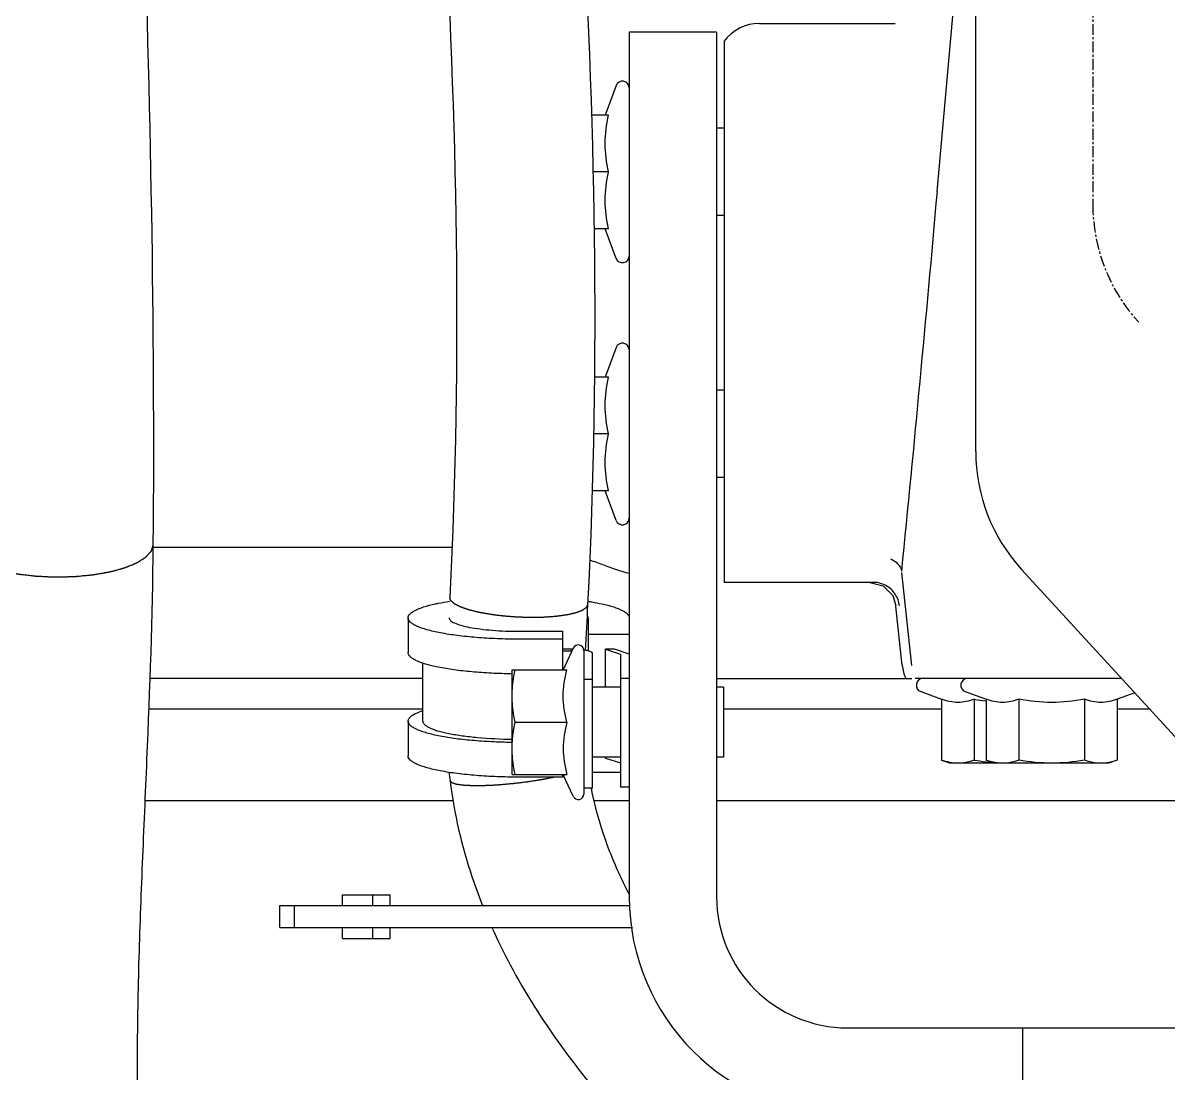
# Model space of a CAD drawing. Header units: metres. Extents: x 27859 to 32645, y 1492 to 8791.
# Drawn here: x 29818.1 to 29949.1, y 4732.8 to 4853.1 of the extents above; entities that cross this region are included whole.
import ezdxf

# ---------------------------------------------------------------- set-up
doc = ezdxf.new("R2010")
doc.units = ezdxf.units.M
doc.linetypes.add('CENTER', pattern=[2, 1.25, -0.25, 0.25, -0.25])
doc.layers.add('E-EQPT', color=190, linetype='Continuous')
doc.layers.add('E-HAT', color=253, linetype='CENTER', lineweight=15)

# ---------------------------------------------------------------- blocks, each defined once
blk = doc.blocks.new('EDG')
at = {"color": 0, "linetype": 'Continuous'}
for p, q in [((937.84, 2769.32, 1), (937.84, 2779.32, 1)), ((957.84, 2769.32, 1), (714.97, 2769.32, 1)), ((1010.19, 2759.07, 1), (1010.19, 2757.82, 1)), ((1015.65, 2759.07, 1), (1010.19, 2759.07, 1)), ((1012.19, 2759.07, 1), (1012.19, 2757.82, 1)), ((1015.65, 2759.07, 1), (1015.65, 2757.82, 1)), ((1022.81, 2757.82, 1), (982.45, 2757.82, 1)), ((1021.14, 2757.82, 1), (1021.14, 2755.32, 1)), ((1022.81, 2757.82, 1), (1022.81, 2755.32, 1)), ((1022.81, 2755.32, 1), (982.73, 2755.32, 1)), ((1010.19, 2755.32, 1), (1010.19, 2754.07, 1)), ((1012.19, 2755.32, 1), (1012.19, 2754.07, 1)), ((1015.65, 2755.32, 1), (1015.65, 2754.07, 1)), ((972.84, 2655.32, 1), (972.84, 2754.32, 1)), ((982.84, 2655.32, 1), (982.84, 2754.32, 1)), ((1015.65, 2754.07, 1), (1010.19, 2754.07, 1)), ((937.94, 2716.84, 1), (910.44, 2746.84, 1)), ((915.01, 2743.32, 1), (972.84, 2743.32, 1)), ((982.84, 2743.32, 1), (986.89, 2743.32, 1)), ((1003.01, 2743.32, 1), (1038.27, 2743.32, 1)), ((982.84, 2741.77, 1), (983.84, 2741.77, 1)), ((983.84, 2726.53, 1), (983.84, 2741.77, 1)), ((987.04, 2741.88, 1), (987.04, 2726.45, 1)), ((987.04, 2741.88, 1), (988.04, 2741.88, 1)), ((988.04, 2726.1, 1), (988.04, 2742.55, 1)), ((989.24, 2742.81, 1), (990.4, 2740.34, 1)), ((990.49, 2740.32, 1), (990.49, 2740.61, 1)), ((990.49, 2740.61, 1), (995.49, 2740.61, 1)), ((983.84, 2740.09, 1), (987.04, 2740.09, 1)), ((996.24, 2740.32, 1), (989.97, 2740.32, 1)), ((996.24, 2740.32, 1), (996.24, 2728.32, 1)), ((926.99, 2738.66, 1), (927.99, 2739.02, 1)), ((926.99, 2731.69, 1), (926.99, 2738.66, 1)), ((927.99, 2739.02, 1), (946.09, 2739.02, 1)), ((930.74, 2731.69, 1), (930.74, 2738.66, 1)), ((938.25, 2731.69, 1), (938.25, 2738.66, 1)), ((942, 2738.66, 1), (940.99, 2739.02, 1)), ((942, 2731.69, 1), (942, 2738.66, 1)), ((943.35, 2731.69, 1), (943.35, 2738.66, 1)), ((947.1, 2738.66, 1), (946.09, 2739.02, 1)), ((947.1, 2731.69, 1), (947.1, 2738.66, 1)), ((972.04, 2730.32, 1), (972.04, 2738.32, 1)), ((972.04, 2738.32, 1), (972.84, 2738.32, 1)), ((985.54, 2738.43, 1), (983.84, 2738.99, 1)), ((983.84, 2738.32, 1), (987.04, 2738.32, 1)), ((985.54, 2738.43, 1), (985.54, 2738.32, 1)), ((1008.14, 2734.2, 1), (1008.14, 2738.18, 1)), ((995.9, 2734.32, 1), (989.97, 2734.32, 1)), ((1006.44, 2734.2, 1), (1006.44, 2727.56, 1)), ((923.29, 2732.82, 1), (926.99, 2732.82, 1)), ((947.1, 2732.82, 1), (972.04, 2732.82, 1)), ((1006.44, 2732.82, 1), (1037.83, 2732.82, 1)), ((924.99, 2730.97, 1), (926.99, 2731.69, 1)), ((942, 2731.9, 1), (942.03, 2731.9, 1)), ((944.38, 2730.82, 1), (942, 2731.69, 1)), ((949.48, 2730.82, 1), (947.1, 2731.69, 1)), ((972.04, 2730.32, 1), (972.84, 2730.32, 1)), ((983.84, 2730.32, 1), (987.04, 2730.32, 1)), ((985.54, 2730.32, 1), (985.54, 2725.96, 1)), ((926.49, 2729.32, 1), (950.12, 2729.32, 1)), ((972.84, 2729.32, 1), (950.51, 2729.32, 1)), ((982.84, 2729.31, 1), (983.84, 2729.31, 1)), ((987.04, 2729.42, 1), (988.04, 2729.42, 1)), ((1006.44, 2729.32, 1), (1037.71, 2729.32, 1)), ((950.51, 2727.85, 1), (951.64, 2717.2, 1)), ((951.6, 2727.84, 1), (952.31, 2721.02, 1)), ((989.24, 2725.84, 1), (990.4, 2728.31, 1)), ((996.24, 2728.32, 1), (989.97, 2728.32, 1)), ((990.49, 2723.91, 1), (990.49, 2728.32, 1)), ((982.84, 2726.53, 1), (984.54, 2725.96, 1)), ((985.54, 2725.96, 1), (983.84, 2726.53, 1)), ((984.54, 2725.96, 1), (985.54, 2725.96, 1)), ((987.54, 2722.38, 1), (987.54, 2726.16, 1)), ((988.02, 2726.06, 1), (988.04, 2726.06, 1)), ((990.49, 2726.16, 1), (989.54, 2726.16, 1)), ((989.54, 2725.96, 1), (990.49, 2725.96, 1)), ((1008.14, 2722.38, 1), (1008.14, 2726.35, 1)), ((990.49, 2724.82, 1), (995.49, 2724.82, 1)), ((982.84, 2724.3, 1), (987.54, 2724.3, 1)), ((995.49, 2723.91, 1), (990.49, 2723.91, 1)), ((952.69, 2719.83, 1), (952.31, 2721.01, 1)), ((953.79, 2718.73, 1), (952.69, 2719.83, 1)), ((955.29, 2718.32, 1), (953.79, 2718.73, 1)), ((954.88, 2718.32, 1), (971.99, 2718.32, 1)), ((971.99, 2656.41, 1), (971.99, 2718.32, 1)), ((1003.12, 2714.32, 1), (1037.34, 2714.32, 1)), ((984.34, 2711.22, 1), (985.58, 2707.82, 1)), ((985.21, 2707.82, 1), (987.08, 2707.82, 1)), ((971.99, 2706.32, 1), (972.84, 2706.32, 1)), ((943.19, 2703.32, 1), (943.19, 2404.7, 1)), ((985.21, 2701.32, 1), (986.92, 2701.32, 1)), ((971.99, 2696.32, 1), (972.84, 2696.32, 1)), ((984.34, 2691.43, 1), (985.58, 2694.82, 1)), ((985.21, 2694.82, 1), (986.83, 2694.82, 1)), ((984.34, 2681.22, 1), (985.58, 2677.82, 1)), ((985.21, 2677.82, 1), (986.87, 2677.82, 1)), ((971.99, 2676.32, 1), (972.84, 2676.32, 1)), ((947.58, 2673.58, 1), (945.62, 2651.32, 1)), ((985.21, 2671.32, 1), (986.98, 2671.32, 1)), ((971.99, 2666.32, 1), (972.84, 2666.32, 1)), ((984.34, 2661.43, 1), (985.58, 2664.82, 1)), ((985.21, 2664.82, 1), (987.16, 2664.82, 1)), ((972.84, 2655.32, 1), (982.84, 2655.32, 1)), ((967.93, 2654.32, 1), (952.4, 2654.32, 1))]:
    blk.add_line(p, q, dxfattribs=at)
at = {"color": 0, "linetype": 'CENTER'}
blk.add_line((929.79, 2652.39, 1), (929.79, 2675.02, 1), dxfattribs=at)
at = {"color": 0, "linetype": 'Continuous'}
for centre, radius, start, end in [((957.84, 2754.32, 1), 25, 0, 90), ((957.84, 2754.32, 1), 15, 0, 90), ((933.81, 2728.67, 1), 55.22, 26.6938, 27.3455), ((988.67, 2742.55, 1), 0.629, 25, 180), ((942.44, 2733.64, 1), 61.35, 6.0102, 6.9285), ((940.02, 2733.78, 1), 5.25, 78.6904, 79.4725), ((939.37, 2718.09, 1), 20.94, 82.7267, 84.94), ((939.2, 2716.71, 1), 22.33, 82.579, 82.7479), ((938.79, 2713.78, 1), 25.29, 79.6253, 82.5181), ((945.12, 2733.78, 1), 5.25, 78.6904, 79.4725), ((938.81, 2706.94, 1), 25.16, 79.6205, 82.6616), ((944.12, 2730.1, 1), 0.773, 270, 70), ((949.22, 2730.1, 1), 0.773, 270, 70), ((946.62, 2727.32, 1), 5, 5.9579, 23.5782), ((988.67, 2726.1, 1), 0.629, 180, 335), ((989.54, 2738.85, 1), 12.89, 268.9318, 269.9998), ((989.54, 2733.89, 1), 7.73, 268.883, 269.9999), ((923.19, 2703.32, 1), 20, 0, 42.503), ((4559.41, 2356.33, 1), 3625.74, 174.29065, 174.98022), ((974.99, 2688.32, 1), 30, 68.9604, 74.8244), ((996.55, 2744.37, 1), 30.04, 248.9576, 252.155), ((983.62, 2710.95, 1), 0.773, 20, 180), ((983.62, 2691.7, 1), 0.773, 180, 340), ((983.62, 2680.95, 1), 0.773, 20, 180), ((983.62, 2661.7, 1), 0.773, 180, 340), ((967.93, 2659.32, 1), 5, 270, 324.3582)]:
    blk.add_arc(centre, radius, start, end, dxfattribs=at)
at = {"color": 0, "linetype": 'CENTER'}
blk.add_arc((909.79, 2675.02, 1), 20, 0, 42.5, dxfattribs=at)
at = {"color": 0, "linetype": 'Continuous'}
for points, knots in [([(1037.34, 2714.02, 1), (1037.41, 2722.29, 1), (1037.88, 2734.64, 1), (1038.59, 2750.55, 1), (1039.02, 2762.05, 1), (1039.2, 2773.07, 1), (1039.13, 2783.85, 1), (1038.81, 2794.49, 1), (1038.24, 2805.18, 1), (1037.43, 2815.92, 1), (1036.21, 2826.39, 1), (1034.8, 2834.3, 1), (1033.76, 2838.65, 1), (1033.48, 2839.78, 1)], [0, 0, 0, 0, 0.176081, 0.264122, 0.352162, 0.440203, 0.528243, 0.616284, 0.704325, 0.792365, 0.880406, 0.968446, 1, 1, 1, 1]), ([(998.56, 2757.83, 1), (997.9, 2759.28, 1), (995.58, 2764, 1), (990.84, 2771.47, 1), (984.06, 2779.78, 1), (976.65, 2787.25, 1), (965.94, 2796.21, 1), (957.07, 2801.78, 1), (950.88, 2804.99, 1)], [0, 0, 0, 0, 0.067521, 0.222934, 0.378347, 0.533761, 0.689174, 1, 1, 1, 1]), ([(1003.34, 2741.04, 1), (1002.88, 2744.83, 1), (1001.74, 2749.66, 1), (1000.05, 2754.24, 1), (999.62, 2755.33, 1)], [0, 0, 0, 0, 0.757918, 1, 1, 1, 1]), ([(987.21, 2741.92, 1), (986.87, 2743.62, 1), (985.83, 2747.51, 1), (984.21, 2751.34, 1), (983.14, 2753.47, 1)], [0, 0, 0, 0, 0.435284, 1, 1, 1, 1]), ([(990.14, 2740.33, 1), (990.17, 2740.34, 1), (990.21, 2740.35, 1), (990.27, 2740.37, 1), (990.31, 2740.38, 1), (990.34, 2740.39, 1), (990.36, 2740.39, 1), (990.37, 2740.39, 1), (990.38, 2740.4, 1), (990.38, 2740.4, 1), (990.39, 2740.4, 1), (990.4, 2740.4, 1), (990.41, 2740.4, 1), (990.42, 2740.41, 1), (990.44, 2740.41, 1), (990.45, 2740.41, 1), (990.46, 2740.42, 1), (990.47, 2740.42, 1), (990.49, 2740.42, 1), (990.51, 2740.43, 1), (990.53, 2740.43, 1), (990.54, 2740.43, 1)], [0, 0, 0, 0, 0.25, 0.375, 0.5, 0.5625, 0.625, 0.640625, 0.65625, 0.664062, 0.671875, 0.6875, 0.71875, 0.75, 0.78125, 0.8125, 0.828125, 0.84375, 0.875, 0.9375, 1, 1, 1, 1]), ([(991.45, 2740.64, 1), (991.6, 2740.67, 1), (991.83, 2740.71, 1), (992.14, 2740.77, 1), (992.34, 2740.81, 1), (992.49, 2740.84, 1), (992.61, 2740.86, 1), (992.72, 2740.88, 1), (992.82, 2740.9, 1), (992.89, 2740.92, 1), (992.93, 2740.92, 1), (992.96, 2740.93, 1), (992.99, 2740.93, 1), (993.03, 2740.94, 1), (993.1, 2740.95, 1), (993.21, 2740.97, 1), (993.37, 2740.99, 1), (993.58, 2741.02, 1), (993.83, 2741.06, 1), (994.08, 2741.1, 1), (994.29, 2741.13, 1), (994.43, 2741.16, 1), (994.52, 2741.17, 1), (994.58, 2741.18, 1), (994.64, 2741.18, 1), (994.73, 2741.2, 1), (994.88, 2741.21, 1), (995.09, 2741.24, 1), (995.35, 2741.27, 1), (995.61, 2741.3, 1), (995.82, 2741.33, 1), (995.97, 2741.35, 1), (996.05, 2741.36, 1), (996.12, 2741.36, 1), (996.18, 2741.37, 1), (996.27, 2741.38, 1), (996.41, 2741.39, 1), (996.62, 2741.41, 1), (996.87, 2741.43, 1), (997.13, 2741.46, 1), (997.33, 2741.47, 1), (997.5, 2741.49, 1), (997.61, 2741.5, 1), (997.68, 2741.5, 1), (997.72, 2741.51, 1), (997.75, 2741.51, 1), (997.79, 2741.51, 1), (997.82, 2741.52, 1), (997.89, 2741.52, 1), (997.99, 2741.52, 1), (998.11, 2741.53, 1), (998.23, 2741.54, 1), (998.38, 2741.55, 1), (998.58, 2741.56, 1), (998.78, 2741.57, 1), (998.94, 2741.58, 1), (999.03, 2741.58, 1), (999.11, 2741.59, 1), (999.17, 2741.59, 1), (999.22, 2741.59, 1), (999.25, 2741.59, 1), (999.27, 2741.59, 1), (999.29, 2741.59, 1), (999.3, 2741.59, 1), (999.32, 2741.6, 1), (999.35, 2741.6, 1), (999.39, 2741.6, 1), (999.45, 2741.6, 1), (999.52, 2741.6, 1), (999.6, 2741.6, 1), (999.74, 2741.6, 1), (999.92, 2741.6, 1), (1000.09, 2741.6, 1), (1000.23, 2741.61, 1), (1000.34, 2741.61, 1), (1000.44, 2741.61, 1), (1000.52, 2741.61, 1), (1000.58, 2741.61, 1), (1000.6, 2741.61, 1), (1000.61, 2741.61, 1), (1000.63, 2741.61, 1), (1000.65, 2741.61, 1), (1000.67, 2741.61, 1), (1000.7, 2741.61, 1), (1000.74, 2741.61, 1), (1000.78, 2741.6, 1), (1000.84, 2741.6, 1), (1000.91, 2741.6, 1), (1001, 2741.59, 1), (1001.12, 2741.59, 1), (1001.26, 2741.58, 1), (1001.41, 2741.57, 1), (1001.53, 2741.57, 1), (1001.6, 2741.57, 1), (1001.66, 2741.56, 1), (1001.69, 2741.56, 1), (1001.72, 2741.56, 1), (1001.73, 2741.56, 1), (1001.74, 2741.56, 1), (1001.75, 2741.56, 1), (1001.76, 2741.56, 1), (1001.78, 2741.55, 1), (1001.81, 2741.55, 1), (1001.85, 2741.55, 1), (1001.88, 2741.54, 1), (1001.92, 2741.54, 1), (1001.98, 2741.53, 1), (1002.07, 2741.52, 1), (1002.18, 2741.5, 1), (1002.29, 2741.49, 1), (1002.37, 2741.47, 1), (1002.43, 2741.47, 1), (1002.47, 2741.46, 1), (1002.51, 2741.46, 1), (1002.54, 2741.45, 1), (1002.57, 2741.45, 1), (1002.58, 2741.45, 1), (1002.59, 2741.44, 1), (1002.6, 2741.44, 1), (1002.6, 2741.44, 1), (1002.61, 2741.44, 1), (1002.61, 2741.44, 1), (1002.62, 2741.44, 1), (1002.63, 2741.43, 1), (1002.65, 2741.43, 1), (1002.67, 2741.42, 1), (1002.71, 2741.41, 1), (1002.76, 2741.39, 1), (1002.83, 2741.37, 1), (1002.9, 2741.35, 1), (1002.96, 2741.33, 1), (1003, 2741.31, 1), (1003.03, 2741.3, 1), (1003.06, 2741.29, 1), (1003.08, 2741.29, 1), (1003.1, 2741.28, 1), (1003.11, 2741.28, 1), (1003.13, 2741.27, 1), (1003.13, 2741.27, 1), (1003.14, 2741.27, 1), (1003.14, 2741.26, 1), (1003.14, 2741.26, 1), (1003.15, 2741.25, 1), (1003.15, 2741.25, 1), (1003.16, 2741.24, 1), (1003.18, 2741.22, 1), (1003.19, 2741.2, 1), (1003.21, 2741.18, 1), (1003.24, 2741.15, 1), (1003.27, 2741.11, 1), (1003.3, 2741.08, 1), (1003.32, 2741.06, 1), (1003.34, 2741.04, 1)], [0, 0, 0, 0, 0.03125, 0.046875, 0.0625, 0.070312, 0.078125, 0.085938, 0.09375, 0.097656, 0.099609, 0.101562, 0.103516, 0.105469, 0.109375, 0.117188, 0.125, 0.140625, 0.15625, 0.171875, 0.1875, 0.195312, 0.199219, 0.203125, 0.207031, 0.210938, 0.21875, 0.234375, 0.25, 0.265625, 0.28125, 0.289062, 0.292969, 0.296875, 0.300781, 0.304688, 0.3125, 0.328125, 0.34375, 0.359375, 0.375, 0.382812, 0.390625, 0.394531, 0.396484, 0.398438, 0.400391, 0.402344, 0.40625, 0.414062, 0.421875, 0.429688, 0.4375, 0.453125, 0.46875, 0.476562, 0.484375, 0.488281, 0.492188, 0.496094, 0.498047, 0.499023, 0.5, 0.500977, 0.501953, 0.503906, 0.507812, 0.511719, 0.515625, 0.523438, 0.53125, 0.546875, 0.5625, 0.570312, 0.578125, 0.585938, 0.59375, 0.595703, 0.597656, 0.598633, 0.599609, 0.601562, 0.603516, 0.605469, 0.609375, 0.613281, 0.617188, 0.625, 0.632812, 0.640625, 0.65625, 0.671875, 0.679688, 0.6875, 0.691406, 0.695312, 0.697266, 0.698242, 0.699219, 0.700195, 0.701172, 0.703125, 0.707031, 0.710938, 0.714844, 0.71875, 0.726562, 0.734375, 0.75, 0.765625, 0.773438, 0.78125, 0.785156, 0.789062, 0.792969, 0.796875, 0.798828, 0.799316, 0.799805, 0.800781, 0.801758, 0.802734, 0.804688, 0.806641, 0.808594, 0.8125, 0.820312, 0.828125, 0.84375, 0.859375, 0.867188, 0.875, 0.882812, 0.886719, 0.890625, 0.894531, 0.896484, 0.898438, 0.900391, 0.901367, 0.902344, 0.904297, 0.90625, 0.910156, 0.914062, 0.921875, 0.929688, 0.9375, 0.953125, 0.96875, 0.984375, 1, 1, 1, 1]), ([(995.49, 2740.61, 1), (996.32, 2740.61, 1), (997.93, 2740.58, 1), (1000.28, 2740.45, 1), (1002.44, 2740.23, 1), (1004.34, 2739.94, 1), (1005.9, 2739.59, 1), (1006.95, 2739.24, 1), (1007.58, 2738.91, 1), (1007.95, 2738.64, 1), (1008.14, 2738.36, 1), (1008.14, 2738.18, 1)], [0, 0, 0, 0, 0.186534, 0.366163, 0.532307, 0.678967, 0.801085, 0.894988, 0.930884, 0.959642, 1, 1, 1, 1]), ([(989.97, 2734.32, 1), (990.23, 2735.3, 1), (990.57, 2737.32, 1), (990.23, 2739.35, 1), (989.97, 2740.32, 1)], [0, 0, 0, 0, 0.5, 1, 1, 1, 1]), ([(995.9, 2740.32, 1), (995.96, 2740.08, 1), (996.15, 2739.09, 1), (996.24, 2738.08, 1), (996.24, 2737.32, 1)], [0, 0, 0, 0, 0.250789, 1, 1, 1, 1]), ([(926.99, 2738.66, 1), (927.14, 2738.71, 1), (927.75, 2738.92, 1), (928.39, 2739.02, 1), (928.86, 2739.02, 1)], [0, 0, 0, 0, 0.255696, 1, 1, 1, 1]), ([(928.86, 2739.02, 1), (929.34, 2739.02, 1), (929.98, 2738.92, 1), (930.59, 2738.71, 1), (930.74, 2738.66, 1)], [0, 0, 0, 0, 0.744304, 1, 1, 1, 1]), ([(938.25, 2738.66, 1), (938.4, 2738.71, 1), (939.01, 2738.92, 1), (939.65, 2739.02, 1), (940.12, 2739.02, 1)], [0, 0, 0, 0, 0.255696, 1, 1, 1, 1]), ([(943.35, 2738.66, 1), (943.5, 2738.71, 1), (944.11, 2738.92, 1), (944.75, 2739.02, 1), (945.22, 2739.02, 1)], [0, 0, 0, 0, 0.255696, 1, 1, 1, 1]), ([(996.24, 2737.32, 1), (996.24, 2736.57, 1), (996.15, 2735.56, 1), (995.96, 2734.57, 1), (995.9, 2734.32, 1)], [0, 0, 0, 0, 0.749211, 1, 1, 1, 1]), ([(996.24, 2736.64, 1), (997.03, 2736.63, 1), (998.57, 2736.58, 1), (1000.79, 2736.43, 1), (1002.83, 2736.21, 1), (1004.6, 2735.91, 1), (1006.06, 2735.57, 1), (1007.04, 2735.22, 1), (1007.62, 2734.91, 1), (1007.97, 2734.65, 1), (1008.14, 2734.37, 1), (1008.14, 2734.2, 1)], [0, 0, 0, 0, 0.189004, 0.369461, 0.535278, 0.680951, 0.801884, 0.89483, 0.930454, 0.959135, 1, 1, 1, 1]), ([(996.24, 2736.31, 1), (997.56, 2736.29, 1), (999.48, 2736.2, 1), (1001.89, 2735.93, 1), (1003.41, 2735.68, 1), (1004.66, 2735.38, 1), (1005.5, 2735.08, 1), (1006, 2734.81, 1), (1006.29, 2734.59, 1), (1006.44, 2734.35, 1), (1006.44, 2734.2, 1)], [0, 0, 0, 0, 0.369916, 0.535695, 0.681227, 0.801988, 0.894794, 0.930378, 0.959049, 1, 1, 1, 1]), ([(989.97, 2734.32, 1), (990.23, 2733.35, 1), (990.57, 2731.32, 1), (990.23, 2729.3, 1), (989.97, 2728.32, 1)], [0, 0, 0, 0, 0.5, 1, 1, 1, 1]), ([(995.9, 2734.32, 1), (995.96, 2734.08, 1), (996.15, 2733.09, 1), (996.24, 2732.08, 1), (996.24, 2731.32, 1)], [0, 0, 0, 0, 0.250785, 1, 1, 1, 1]), ([(1008.14, 2734.2, 1), (1008.14, 2733.95, 1), (1007.76, 2733.56, 1), (1007.14, 2733.24, 1), (1006.7, 2733.07, 1), (1006.45, 2732.99, 1)], [0, 0, 0, 0, 0.353639, 0.636559, 1, 1, 1, 1]), ([(926.99, 2731.69, 1), (927.59, 2731.91, 1), (928.86, 2732.21, 1), (930.14, 2731.91, 1), (930.74, 2731.69, 1)], [0, 0, 0, 0, 0.5, 1, 1, 1, 1]), ([(938.25, 2731.69, 1), (938.84, 2731.91, 1), (940.12, 2732.21, 1), (941.4, 2731.91, 1), (942, 2731.69, 1)], [0, 0, 0, 0, 0.5, 1, 1, 1, 1]), ([(943.35, 2731.69, 1), (943.94, 2731.91, 1), (945.22, 2732.21, 1), (946.5, 2731.91, 1), (947.1, 2731.69, 1)], [0, 0, 0, 0, 0.5, 1, 1, 1, 1]), ([(996.24, 2731.32, 1), (996.24, 2730.57, 1), (996.15, 2729.56, 1), (995.96, 2728.57, 1), (995.9, 2728.32, 1)], [0, 0, 0, 0, 0.749215, 1, 1, 1, 1]), ([(996.24, 2728.79, 1), (997.03, 2728.78, 1), (998.57, 2728.73, 1), (1000.79, 2728.58, 1), (1002.83, 2728.36, 1), (1004.6, 2728.06, 1), (1006.06, 2727.72, 1), (1007.04, 2727.37, 1), (1007.62, 2727.06, 1), (1007.97, 2726.8, 1), (1008.14, 2726.52, 1), (1008.14, 2726.35, 1)], [0, 0, 0, 0, 0.189004, 0.369461, 0.535278, 0.680951, 0.801884, 0.89483, 0.930454, 0.959135, 1, 1, 1, 1]), ([(987.04, 2726.45, 1), (987.04, 2726.38, 1), (987.23, 2726.24, 1), (987.4, 2726.19, 1), (987.53, 2726.16, 1)], [0, 0, 0, 0, 0.336153, 1, 1, 1, 1]), ([(987.53, 2726.16, 1), (987.56, 2726.15, 1), (987.73, 2726.11, 1), (987.89, 2726.08, 1), (988.02, 2726.06, 1)], [0, 0, 0, 0, 0.224125, 1, 1, 1, 1]), ([(995.49, 2724.82, 1), (996.32, 2724.82, 1), (997.93, 2724.79, 1), (1000.28, 2724.65, 1), (1002.44, 2724.43, 1), (1004.34, 2724.14, 1), (1005.9, 2723.79, 1), (1006.95, 2723.44, 1), (1007.58, 2723.11, 1), (1007.95, 2722.84, 1), (1008.14, 2722.56, 1), (1008.14, 2722.38, 1)], [0, 0, 0, 0, 0.186534, 0.366163, 0.532307, 0.678967, 0.801085, 0.894988, 0.930884, 0.959642, 1, 1, 1, 1]), ([(1003.44, 2722.38, 1), (1003.44, 2722.49, 1), (1003.32, 2722.67, 1), (1003.09, 2722.84, 1), (1002.7, 2723.04, 1), (1002.03, 2723.27, 1), (1001.05, 2723.49, 1), (999.86, 2723.67, 1), (997.98, 2723.86, 1), (996.51, 2723.91, 1), (995.49, 2723.91, 1)], [0, 0, 0, 0, 0.040361, 0.069121, 0.10502, 0.19893, 0.321055, 0.467726, 0.633884, 1, 1, 1, 1]), ([(985.93, 2720.78, 1), (985.49, 2720.88, 1), (984.71, 2721.08, 1), (983.82, 2721.41, 1), (983.31, 2721.71, 1), (983, 2721.96, 1), (982.84, 2722.22, 1), (982.84, 2722.38, 1)], [0, 0, 0, 0, 0.376804, 0.666385, 0.777864, 0.868292, 1, 1, 1, 1]), ([(987.54, 2722.38, 1), (987.54, 2722.36, 1), (987.55, 2722.26, 1), (987.61, 2722.17, 1), (987.66, 2722.12, 1)], [0, 0, 0, 0, 0.227383, 1, 1, 1, 1]), ([(987.6, 2720.87, 1), (987.62, 2720.9, 1), (987.64, 2720.94, 1), (987.67, 2721, 1), (987.69, 2721.04, 1), (987.7, 2721.08, 1), (987.72, 2721.11, 1), (987.73, 2721.13, 1), (987.74, 2721.15, 1), (987.75, 2721.17, 1), (987.76, 2721.19, 1), (987.76, 2721.19, 1), (987.76, 2721.2, 1), (987.77, 2721.21, 1), (987.77, 2721.21, 1), (987.77, 2721.21, 1), (987.77, 2721.22, 1), (987.77, 2721.22, 1), (987.77, 2721.22, 1), (987.78, 2721.22, 1), (987.78, 2721.22, 1), (987.79, 2721.23, 1), (987.79, 2721.23, 1), (987.8, 2721.24, 1), (987.82, 2721.25, 1), (987.83, 2721.26, 1), (987.86, 2721.28, 1), (987.89, 2721.3, 1), (987.92, 2721.32, 1), (987.95, 2721.34, 1), (988, 2721.38, 1), (988.05, 2721.41, 1), (988.09, 2721.44, 1), (988.12, 2721.46, 1), (988.15, 2721.48, 1), (988.17, 2721.49, 1), (988.19, 2721.51, 1), (988.2, 2721.52, 1), (988.21, 2721.52, 1), (988.22, 2721.53, 1), (988.23, 2721.53, 1), (988.23, 2721.54, 1), (988.23, 2721.54, 1), (988.24, 2721.54, 1), (988.25, 2721.54, 1), (988.26, 2721.55, 1), (988.27, 2721.55, 1), (988.28, 2721.56, 1), (988.3, 2721.56, 1), (988.33, 2721.58, 1), (988.37, 2721.59, 1), (988.42, 2721.61, 1), (988.47, 2721.63, 1), (988.53, 2721.65, 1), (988.6, 2721.68, 1), (988.68, 2721.71, 1), (988.74, 2721.73, 1), (988.79, 2721.75, 1), (988.83, 2721.76, 1), (988.87, 2721.78, 1), (988.9, 2721.79, 1), (988.92, 2721.8, 1), (988.94, 2721.8, 1), (988.95, 2721.81, 1), (988.96, 2721.81, 1), (988.97, 2721.82, 1), (988.97, 2721.82, 1), (988.98, 2721.82, 1), (988.99, 2721.82, 1), (989, 2721.82, 1), (989.02, 2721.83, 1), (989.04, 2721.83, 1), (989.07, 2721.84, 1), (989.11, 2721.85, 1), (989.16, 2721.86, 1), (989.23, 2721.88, 1), (989.29, 2721.89, 1), (989.37, 2721.91, 1), (989.48, 2721.93, 1), (989.6, 2721.96, 1), (989.71, 2721.99, 1), (989.79, 2722.01, 1), (989.84, 2722.02, 1), (989.89, 2722.03, 1), (989.92, 2722.03, 1), (989.94, 2722.04, 1), (989.96, 2722.04, 1), (989.97, 2722.05, 1), (989.98, 2722.05, 1), (989.99, 2722.05, 1), (990, 2722.05, 1), (990.02, 2722.05, 1), (990.06, 2722.06, 1), (990.09, 2722.06, 1), (990.14, 2722.07, 1), (990.21, 2722.08, 1), (990.31, 2722.09, 1), (990.43, 2722.11, 1), (990.58, 2722.13, 1), (990.73, 2722.15, 1), (990.86, 2722.17, 1), (990.96, 2722.18, 1), (991.02, 2722.19, 1), (991.07, 2722.2, 1), (991.11, 2722.2, 1), (991.14, 2722.21, 1), (991.16, 2722.21, 1), (991.17, 2722.21, 1), (991.18, 2722.22, 1), (991.19, 2722.22, 1), (991.21, 2722.22, 1), (991.23, 2722.22, 1), (991.27, 2722.22, 1), (991.31, 2722.22, 1), (991.37, 2722.23, 1), (991.44, 2722.23, 1), (991.55, 2722.24, 1), (991.69, 2722.25, 1), (991.86, 2722.26, 1), (992.04, 2722.28, 1), (992.18, 2722.29, 1), (992.29, 2722.3, 1), (992.38, 2722.3, 1), (992.45, 2722.31, 1), (992.5, 2722.31, 1), (992.53, 2722.31, 1), (992.55, 2722.31, 1), (992.57, 2722.31, 1), (992.6, 2722.32, 1), (992.66, 2722.32, 1), (992.73, 2722.32, 1), (992.82, 2722.32, 1), (992.95, 2722.32, 1), (993.1, 2722.33, 1), (993.29, 2722.33, 1), (993.47, 2722.33, 1), (993.63, 2722.34, 1), (993.75, 2722.34, 1), (993.84, 2722.34, 1), (993.92, 2722.34, 1), (993.97, 2722.34, 1), (994, 2722.34, 1), (994.03, 2722.34, 1), (994.05, 2722.34, 1), (994.08, 2722.34, 1), (994.14, 2722.34, 1), (994.22, 2722.34, 1), (994.32, 2722.34, 1), (994.45, 2722.33, 1), (994.61, 2722.33, 1), (994.81, 2722.32, 1), (995, 2722.32, 1), (995.16, 2722.31, 1), (995.29, 2722.31, 1), (995.39, 2722.31, 1), (995.47, 2722.3, 1), (995.53, 2722.3, 1), (995.56, 2722.3, 1), (995.59, 2722.3, 1), (995.61, 2722.3, 1), (995.64, 2722.3, 1), (995.7, 2722.29, 1), (995.78, 2722.29, 1), (995.87, 2722.28, 1), (996, 2722.27, 1), (996.16, 2722.26, 1), (996.35, 2722.24, 1), (996.54, 2722.23, 1), (996.7, 2722.22, 1), (996.83, 2722.21, 1), (996.93, 2722.2, 1), (997.01, 2722.2, 1), (997.06, 2722.19, 1), (997.09, 2722.19, 1), (997.12, 2722.19, 1), (997.14, 2722.18, 1), (997.17, 2722.18, 1), (997.22, 2722.17, 1), (997.3, 2722.16, 1), (997.39, 2722.15, 1), (997.52, 2722.14, 1), (997.67, 2722.12, 1), (997.85, 2722.1, 1), (998.04, 2722.08, 1), (998.19, 2722.06, 1), (998.31, 2722.04, 1), (998.4, 2722.03, 1), (998.48, 2722.02, 1), (998.53, 2722.01, 1), (998.56, 2722.01, 1), (998.59, 2722.01, 1), (998.61, 2722, 1), (998.64, 2722, 1), (998.68, 2721.99, 1), (998.76, 2721.98, 1), (998.84, 2721.96, 1), (998.95, 2721.94, 1), (999.09, 2721.92, 1), (999.26, 2721.89, 1), (999.43, 2721.86, 1), (999.57, 2721.83, 1), (999.68, 2721.81, 1), (999.75, 2721.8, 1), (999.81, 2721.79, 1), (999.85, 2721.79, 1), (999.89, 2721.78, 1), (999.91, 2721.77, 1), (999.93, 2721.77, 1), (999.94, 2721.77, 1), (999.95, 2721.77, 1), (999.96, 2721.76, 1), (999.98, 2721.76, 1), (1000.01, 2721.75, 1), (1000.05, 2721.74, 1), (1000.1, 2721.73, 1), (1000.16, 2721.72, 1), (1000.26, 2721.69, 1), (1000.39, 2721.66, 1), (1000.54, 2721.62, 1), (1000.69, 2721.59, 1), (1000.81, 2721.56, 1), (1000.91, 2721.53, 1), (1000.98, 2721.52, 1), (1001.03, 2721.5, 1), (1001.06, 2721.5, 1), (1001.09, 2721.49, 1), (1001.12, 2721.48, 1), (1001.13, 2721.48, 1), (1001.14, 2721.48, 1), (1001.15, 2721.47, 1), (1001.16, 2721.47, 1), (1001.17, 2721.47, 1), (1001.2, 2721.46, 1), (1001.23, 2721.45, 1), (1001.27, 2721.43, 1), (1001.32, 2721.42, 1), (1001.4, 2721.39, 1), (1001.5, 2721.35, 1), (1001.62, 2721.31, 1), (1001.74, 2721.27, 1), (1001.84, 2721.24, 1), (1001.92, 2721.21, 1), (1001.97, 2721.19, 1), (1002.01, 2721.18, 1), (1002.04, 2721.17, 1), (1002.07, 2721.16, 1), (1002.08, 2721.16, 1), (1002.09, 2721.15, 1), (1002.1, 2721.15, 1), (1002.11, 2721.15, 1), (1002.11, 2721.14, 1), (1002.13, 2721.14, 1), (1002.15, 2721.13, 1), (1002.17, 2721.12, 1), (1002.2, 2721.1, 1), (1002.23, 2721.08, 1), (1002.29, 2721.06, 1), (1002.37, 2721.02, 1), (1002.46, 2720.97, 1), (1002.53, 2720.94, 1), (1002.59, 2720.91, 1), (1002.63, 2720.89, 1), (1002.68, 2720.86, 1), (1002.72, 2720.85, 1), (1002.75, 2720.83, 1), (1002.76, 2720.82, 1), (1002.78, 2720.81, 1), (1002.79, 2720.81, 1), (1002.8, 2720.8, 1), (1002.81, 2720.8, 1), (1002.81, 2720.8, 1), (1002.82, 2720.79, 1), (1002.82, 2720.79, 1), (1002.83, 2720.79, 1), (1002.83, 2720.78, 1), (1002.84, 2720.77, 1), (1002.85, 2720.76, 1), (1002.87, 2720.75, 1), (1002.89, 2720.73, 1), (1002.92, 2720.71, 1), (1002.95, 2720.68, 1), (1002.98, 2720.65, 1), (1003.03, 2720.62, 1), (1003.07, 2720.58, 1), (1003.11, 2720.55, 1), (1003.14, 2720.52, 1), (1003.16, 2720.5, 1), (1003.19, 2720.48, 1), (1003.2, 2720.47, 1), (1003.22, 2720.46, 1), (1003.23, 2720.45, 1), (1003.23, 2720.44, 1), (1003.24, 2720.44, 1), (1003.24, 2720.44, 1), (1003.24, 2720.43, 1), (1003.25, 2720.43, 1), (1003.25, 2720.43, 1), (1003.25, 2720.43, 1), (1003.25, 2720.43, 1), (1003.25, 2720.42, 1), (1003.25, 2720.41, 1), (1003.25, 2720.41, 1), (1003.26, 2720.4, 1), (1003.26, 2720.38, 1), (1003.27, 2720.36, 1), (1003.28, 2720.34, 1), (1003.29, 2720.32, 1), (1003.3, 2720.29, 1), (1003.31, 2720.25, 1), (1003.33, 2720.2, 1), (1003.35, 2720.14, 1), (1003.37, 2720.09, 1), (1003.38, 2720.06, 1)], [0, 0, 0, 0, 0.015625, 0.023438, 0.03125, 0.039062, 0.042969, 0.046875, 0.050781, 0.054688, 0.056641, 0.058594, 0.05957, 0.060547, 0.061523, 0.062012, 0.062256, 0.0625, 0.062744, 0.062988, 0.063477, 0.064453, 0.06543, 0.066406, 0.068359, 0.070312, 0.074219, 0.078125, 0.082031, 0.085938, 0.09375, 0.101562, 0.105469, 0.109375, 0.113281, 0.117188, 0.119141, 0.121094, 0.12207, 0.123047, 0.124023, 0.124512, 0.125, 0.125488, 0.125977, 0.126953, 0.12793, 0.128906, 0.130859, 0.132812, 0.136719, 0.140625, 0.144531, 0.148438, 0.15625, 0.164062, 0.167969, 0.171875, 0.175781, 0.179688, 0.181641, 0.183594, 0.18457, 0.185547, 0.186523, 0.187012, 0.1875, 0.187988, 0.188477, 0.189453, 0.19043, 0.191406, 0.193359, 0.195312, 0.199219, 0.203125, 0.207031, 0.210938, 0.21875, 0.226562, 0.234375, 0.238281, 0.242188, 0.244141, 0.246094, 0.248047, 0.249023, 0.249512, 0.25, 0.250488, 0.250977, 0.251953, 0.253906, 0.255859, 0.257812, 0.261719, 0.265625, 0.273438, 0.28125, 0.289062, 0.296875, 0.300781, 0.304688, 0.306641, 0.308594, 0.310547, 0.311523, 0.312012, 0.3125, 0.312988, 0.313477, 0.314453, 0.316406, 0.318359, 0.320312, 0.324219, 0.328125, 0.335938, 0.34375, 0.351562, 0.359375, 0.363281, 0.367188, 0.371094, 0.373047, 0.374023, 0.375, 0.375977, 0.376953, 0.378906, 0.382812, 0.386719, 0.390625, 0.398438, 0.40625, 0.414062, 0.421875, 0.425781, 0.429688, 0.433594, 0.435547, 0.436523, 0.4375, 0.438477, 0.439453, 0.441406, 0.445312, 0.449219, 0.453125, 0.460938, 0.46875, 0.476562, 0.484375, 0.488281, 0.492188, 0.496094, 0.498047, 0.499023, 0.5, 0.500977, 0.501953, 0.503906, 0.507812, 0.511719, 0.515625, 0.523438, 0.53125, 0.539062, 0.546875, 0.550781, 0.554688, 0.558594, 0.560547, 0.561523, 0.5625, 0.563477, 0.564453, 0.566406, 0.570312, 0.574219, 0.578125, 0.585938, 0.59375, 0.601562, 0.609375, 0.613281, 0.617188, 0.621094, 0.623047, 0.624023, 0.625, 0.625977, 0.626953, 0.628906, 0.632812, 0.636719, 0.640625, 0.648438, 0.65625, 0.664062, 0.671875, 0.675781, 0.679688, 0.681641, 0.683594, 0.685547, 0.686523, 0.687012, 0.6875, 0.687988, 0.688477, 0.689453, 0.691406, 0.693359, 0.695312, 0.699219, 0.703125, 0.710938, 0.71875, 0.726562, 0.734375, 0.738281, 0.742188, 0.744141, 0.746094, 0.748047, 0.749023, 0.749512, 0.75, 0.750488, 0.750977, 0.751953, 0.753906, 0.755859, 0.757812, 0.761719, 0.765625, 0.773438, 0.78125, 0.789062, 0.796875, 0.800781, 0.804688, 0.806641, 0.808594, 0.810547, 0.811523, 0.812012, 0.8125, 0.812988, 0.813477, 0.814453, 0.816406, 0.818359, 0.820312, 0.824219, 0.828125, 0.835938, 0.84375, 0.851562, 0.855469, 0.859375, 0.863281, 0.867188, 0.869141, 0.871094, 0.87207, 0.873047, 0.874023, 0.874512, 0.875, 0.875488, 0.875977, 0.876953, 0.87793, 0.878906, 0.880859, 0.882812, 0.886719, 0.890625, 0.894531, 0.898438, 0.90625, 0.914062, 0.917969, 0.921875, 0.925781, 0.929688, 0.931641, 0.933594, 0.93457, 0.935547, 0.936523, 0.937012, 0.937256, 0.9375, 0.937744, 0.937988, 0.938477, 0.939453, 0.94043, 0.941406, 0.943359, 0.945312, 0.949219, 0.953125, 0.957031, 0.960938, 0.96875, 0.976562, 0.984375, 1, 1, 1, 1]), ([(1008.14, 2722.38, 1), (1008.14, 2722.22, 1), (1007.99, 2721.96, 1), (1007.68, 2721.71, 1), (1007.16, 2721.41, 1), (1006.28, 2721.08, 1), (1005.5, 2720.88, 1), (1005.05, 2720.78, 1)], [0, 0, 0, 0, 0.131705, 0.222135, 0.333614, 0.623195, 1, 1, 1, 1]), ([(987.57, 2720.48, 1), (987.42, 2720.5, 1), (986.88, 2720.59, 1), (986.33, 2720.69, 1), (985.93, 2720.78, 1)], [0, 0, 0, 0, 0.264929, 1, 1, 1, 1]), ([(989.79, 2615.71, 1), (989.27, 2622.89, 1), (986.96, 2657.69, 1), (986.15, 2692.4, 1), (987.6, 2720.87, 1)], [0, 0, 0, 0, 0.205826, 1, 1, 1, 1]), ([(1005.05, 2720.78, 1), (1004.93, 2720.75, 1), (1004.38, 2720.64, 1), (1003.84, 2720.54, 1), (1003.42, 2720.48, 1)], [0, 0, 0, 0, 0.234696, 1, 1, 1, 1]), ([(1005.91, 2611.93, 1), (1005.26, 2620.71, 1), (1002.79, 2656.79, 1), (1001.96, 2692.36, 1), (1003.38, 2720.06, 1)], [0, 0, 0, 0, 0.241688, 1, 1, 1, 1]), ([(1037.34, 2714.02, 1), (1037.36, 2714.08, 1), (1037.39, 2714.17, 1), (1037.42, 2714.29, 1), (1037.45, 2714.39, 1), (1037.47, 2714.46, 1), (1037.49, 2714.52, 1), (1037.5, 2714.57, 1), (1037.52, 2714.62, 1), (1037.53, 2714.65, 1), (1037.54, 2714.69, 1), (1037.54, 2714.7, 1), (1037.55, 2714.72, 1), (1037.55, 2714.73, 1), (1037.56, 2714.74, 1), (1037.56, 2714.75, 1), (1037.56, 2714.75, 1), (1037.56, 2714.75, 1), (1037.56, 2714.76, 1), (1037.56, 2714.76, 1), (1037.57, 2714.77, 1), (1037.58, 2714.78, 1), (1037.59, 2714.79, 1), (1037.6, 2714.8, 1), (1037.62, 2714.82, 1), (1037.64, 2714.85, 1), (1037.68, 2714.89, 1), (1037.72, 2714.93, 1), (1037.76, 2714.98, 1), (1037.81, 2715.03, 1), (1037.87, 2715.11, 1), (1037.94, 2715.18, 1), (1037.99, 2715.24, 1), (1038.03, 2715.28, 1), (1038.07, 2715.33, 1), (1038.1, 2715.37, 1), (1038.13, 2715.39, 1), (1038.15, 2715.41, 1), (1038.16, 2715.43, 1), (1038.17, 2715.44, 1), (1038.18, 2715.45, 1), (1038.18, 2715.45, 1), (1038.19, 2715.46, 1), (1038.19, 2715.46, 1), (1038.19, 2715.46, 1), (1038.2, 2715.47, 1), (1038.21, 2715.47, 1), (1038.22, 2715.48, 1), (1038.24, 2715.49, 1), (1038.26, 2715.5, 1), (1038.29, 2715.52, 1), (1038.33, 2715.55, 1), (1038.38, 2715.58, 1), (1038.44, 2715.62, 1), (1038.51, 2715.66, 1), (1038.59, 2715.72, 1), (1038.7, 2715.78, 1), (1038.81, 2715.85, 1), (1038.89, 2715.91, 1), (1038.96, 2715.95, 1), (1039.02, 2715.99, 1), (1039.07, 2716.02, 1), (1039.11, 2716.05, 1), (1039.14, 2716.07, 1), (1039.16, 2716.08, 1), (1039.18, 2716.09, 1), (1039.19, 2716.1, 1), (1039.2, 2716.1, 1), (1039.21, 2716.11, 1), (1039.21, 2716.11, 1), (1039.22, 2716.11, 1), (1039.22, 2716.11, 1), (1039.24, 2716.12, 1), (1039.25, 2716.13, 1), (1039.28, 2716.14, 1), (1039.3, 2716.15, 1), (1039.34, 2716.16, 1), (1039.4, 2716.19, 1), (1039.47, 2716.22, 1), (1039.56, 2716.25, 1), (1039.65, 2716.29, 1), (1039.76, 2716.34, 1), (1039.91, 2716.4, 1), (1040.06, 2716.46, 1), (1040.17, 2716.5, 1), (1040.26, 2716.54, 1), (1040.35, 2716.58, 1), (1040.42, 2716.6, 1), (1040.48, 2716.63, 1), (1040.51, 2716.64, 1), (1040.54, 2716.66, 1), (1040.56, 2716.66, 1), (1040.58, 2716.67, 1), (1040.6, 2716.68, 1), (1040.6, 2716.68, 1), (1040.61, 2716.68, 1), (1040.62, 2716.68, 1), (1040.62, 2716.69, 1), (1040.64, 2716.69, 1), (1040.66, 2716.7, 1), (1040.69, 2716.7, 1), (1040.72, 2716.71, 1), (1040.77, 2716.73, 1), (1040.84, 2716.74, 1), (1040.92, 2716.77, 1), (1041.03, 2716.8, 1), (1041.13, 2716.83, 1), (1041.27, 2716.86, 1), (1041.45, 2716.91, 1), (1041.62, 2716.96, 1), (1041.76, 2717, 1), (1041.86, 2717.03, 1), (1041.97, 2717.05, 1), (1042.06, 2717.08, 1), (1042.13, 2717.1, 1), (1042.18, 2717.11, 1), (1042.22, 2717.12, 1), (1042.25, 2717.13, 1), (1042.27, 2717.14, 1), (1042.28, 2717.14, 1), (1042.3, 2717.14, 1), (1042.32, 2717.15, 1), (1042.35, 2717.15, 1), (1042.4, 2717.16, 1), (1042.46, 2717.17, 1), (1042.54, 2717.19, 1), (1042.64, 2717.2, 1), (1042.76, 2717.22, 1), (1042.88, 2717.24, 1), (1043.04, 2717.27, 1), (1043.24, 2717.31, 1), (1043.48, 2717.35, 1), (1043.67, 2717.38, 1), (1043.83, 2717.41, 1), (1043.93, 2717.43, 1), (1044.01, 2717.44, 1), (1044.07, 2717.45, 1), (1044.12, 2717.46, 1), (1044.16, 2717.47, 1), (1044.18, 2717.47, 1), (1044.19, 2717.48, 1), (1044.21, 2717.48, 1), (1044.23, 2717.48, 1), (1044.27, 2717.48, 1), (1044.32, 2717.49, 1), (1044.38, 2717.49, 1), (1044.47, 2717.5, 1), (1044.58, 2717.51, 1), (1044.75, 2717.53, 1), (1044.97, 2717.55, 1), (1045.23, 2717.57, 1), (1045.48, 2717.6, 1), (1045.7, 2717.62, 1), (1045.87, 2717.64, 1), (1045.98, 2717.65, 1), (1046.07, 2717.66, 1), (1046.13, 2717.66, 1), (1046.18, 2717.67, 1), (1046.22, 2717.67, 1), (1046.24, 2717.67, 1), (1046.26, 2717.68, 1), (1046.28, 2717.68, 1), (1046.3, 2717.68, 1), (1046.34, 2717.68, 1), (1046.4, 2717.68, 1), (1046.46, 2717.68, 1), (1046.56, 2717.68, 1), (1046.67, 2717.69, 1), (1046.85, 2717.69, 1), (1047.08, 2717.7, 1), (1047.35, 2717.7, 1), (1047.63, 2717.71, 1), (1047.86, 2717.72, 1), (1048.04, 2717.72, 1), (1048.15, 2717.72, 1), (1048.24, 2717.73, 1), (1048.31, 2717.73, 1), (1048.37, 2717.73, 1), (1048.41, 2717.73, 1), (1048.43, 2717.73, 1), (1048.45, 2717.73, 1), (1048.47, 2717.73, 1), (1048.49, 2717.73, 1), (1048.53, 2717.73, 1), (1048.58, 2717.73, 1), (1048.65, 2717.72, 1), (1048.74, 2717.72, 1), (1048.85, 2717.71, 1), (1049.03, 2717.71, 1), (1049.26, 2717.7, 1), (1049.52, 2717.69, 1), (1049.79, 2717.67, 1), (1050.02, 2717.66, 1), (1050.2, 2717.66, 1), (1050.31, 2717.65, 1), (1050.4, 2717.65, 1), (1050.47, 2717.65, 1), (1050.52, 2717.64, 1), (1050.56, 2717.64, 1), (1050.58, 2717.64, 1), (1050.6, 2717.64, 1), (1050.62, 2717.64, 1), (1050.64, 2717.64, 1), (1050.67, 2717.63, 1), (1050.73, 2717.63, 1), (1050.79, 2717.62, 1), (1050.88, 2717.61, 1), (1050.99, 2717.6, 1), (1051.16, 2717.58, 1), (1051.37, 2717.55, 1), (1051.63, 2717.52, 1), (1051.89, 2717.49, 1), (1052.11, 2717.47, 1), (1052.28, 2717.45, 1), (1052.39, 2717.44, 1), (1052.47, 2717.43, 1), (1052.54, 2717.42, 1), (1052.59, 2717.42, 1), (1052.63, 2717.41, 1), (1052.65, 2717.41, 1), (1052.67, 2717.41, 1), (1052.68, 2717.4, 1), (1052.7, 2717.4, 1), (1052.74, 2717.39, 1), (1052.79, 2717.38, 1), (1052.85, 2717.37, 1), (1052.92, 2717.36, 1), (1053.02, 2717.34, 1), (1053.18, 2717.31, 1), (1053.38, 2717.27, 1), (1053.62, 2717.22, 1), (1053.86, 2717.18, 1), (1054.06, 2717.14, 1), (1054.21, 2717.11, 1), (1054.31, 2717.09, 1), (1054.39, 2717.08, 1), (1054.45, 2717.06, 1), (1054.5, 2717.05, 1), (1054.54, 2717.05, 1), (1054.56, 2717.04, 1), (1054.57, 2717.04, 1), (1054.59, 2717.04, 1), (1054.6, 2717.03, 1), (1054.63, 2717.02, 1), (1054.68, 2717.01, 1), (1054.73, 2717, 1), (1054.8, 2716.97, 1), (1054.89, 2716.95, 1), (1055.03, 2716.91, 1), (1055.21, 2716.86, 1), (1055.42, 2716.79, 1), (1055.6, 2716.74, 1), (1055.74, 2716.7, 1), (1055.85, 2716.67, 1), (1055.95, 2716.64, 1), (1056.04, 2716.61, 1), (1056.11, 2716.59, 1), (1056.16, 2716.58, 1), (1056.19, 2716.57, 1), (1056.22, 2716.56, 1), (1056.24, 2716.56, 1), (1056.25, 2716.55, 1), (1056.26, 2716.55, 1), (1056.27, 2716.55, 1), (1056.28, 2716.54, 1), (1056.28, 2716.54, 1), (1056.3, 2716.54, 1), (1056.31, 2716.53, 1), (1056.33, 2716.52, 1), (1056.36, 2716.51, 1), (1056.4, 2716.49, 1), (1056.46, 2716.47, 1), (1056.53, 2716.44, 1), (1056.61, 2716.4, 1), (1056.7, 2716.36, 1), (1056.81, 2716.32, 1), (1056.95, 2716.25, 1), (1057.1, 2716.19, 1), (1057.21, 2716.14, 1), (1057.3, 2716.11, 1), (1057.38, 2716.07, 1), (1057.45, 2716.04, 1), (1057.51, 2716.02, 1), (1057.54, 2716, 1), (1057.57, 2715.99, 1), (1057.59, 2715.98, 1), (1057.61, 2715.97, 1), (1057.62, 2715.97, 1), (1057.63, 2715.96, 1), (1057.64, 2715.96, 1), (1057.64, 2715.96, 1), (1057.65, 2715.95, 1), (1057.66, 2715.95, 1), (1057.67, 2715.94, 1), (1057.68, 2715.93, 1), (1057.71, 2715.92, 1), (1057.73, 2715.9, 1), (1057.77, 2715.87, 1), (1057.83, 2715.84, 1), (1057.89, 2715.79, 1), (1057.95, 2715.75, 1), (1058.04, 2715.7, 1), (1058.15, 2715.63, 1), (1058.25, 2715.56, 1), (1058.34, 2715.5, 1), (1058.4, 2715.46, 1), (1058.46, 2715.42, 1), (1058.52, 2715.39, 1), (1058.56, 2715.36, 1), (1058.58, 2715.34, 1), (1058.61, 2715.33, 1), (1058.62, 2715.32, 1), (1058.63, 2715.31, 1), (1058.64, 2715.3, 1), (1058.65, 2715.3, 1), (1058.65, 2715.3, 1), (1058.66, 2715.29, 1), (1058.66, 2715.29, 1), (1058.66, 2715.28, 1), (1058.67, 2715.27, 1), (1058.68, 2715.26, 1), (1058.7, 2715.25, 1), (1058.71, 2715.23, 1), (1058.74, 2715.2, 1), (1058.77, 2715.16, 1), (1058.81, 2715.12, 1), (1058.85, 2715.07, 1), (1058.9, 2715.01, 1), (1058.97, 2714.94, 1), (1059.03, 2714.86, 1), (1059.08, 2714.8, 1), (1059.12, 2714.76, 1), (1059.16, 2714.71, 1), (1059.19, 2714.68, 1), (1059.22, 2714.65, 1), (1059.24, 2714.63, 1), (1059.25, 2714.61, 1), (1059.26, 2714.6, 1), (1059.27, 2714.59, 1), (1059.27, 2714.59, 1), (1059.28, 2714.58, 1), (1059.28, 2714.58, 1), (1059.28, 2714.58, 1), (1059.28, 2714.57, 1), (1059.28, 2714.57, 1), (1059.29, 2714.56, 1), (1059.29, 2714.54, 1), (1059.29, 2714.53, 1), (1059.3, 2714.51, 1), (1059.31, 2714.48, 1), (1059.32, 2714.44, 1), (1059.33, 2714.39, 1), (1059.34, 2714.34, 1), (1059.36, 2714.28, 1), (1059.38, 2714.2, 1), (1059.41, 2714.11, 1), (1059.45, 2713.98, 1), (1059.47, 2713.89, 1), (1059.49, 2713.82, 1)], [0, 0, 0, 0, 0.015625, 0.023438, 0.03125, 0.039062, 0.042969, 0.046875, 0.050781, 0.054688, 0.056641, 0.058594, 0.05957, 0.060547, 0.061523, 0.062012, 0.062256, 0.0625, 0.062744, 0.062988, 0.063477, 0.064453, 0.06543, 0.066406, 0.068359, 0.070312, 0.074219, 0.078125, 0.082031, 0.085938, 0.09375, 0.101562, 0.105469, 0.109375, 0.113281, 0.117188, 0.119141, 0.121094, 0.12207, 0.123047, 0.124023, 0.124512, 0.124756, 0.125, 0.125244, 0.125488, 0.125977, 0.126953, 0.12793, 0.128906, 0.130859, 0.132812, 0.136719, 0.140625, 0.144531, 0.148438, 0.15625, 0.164062, 0.167969, 0.171875, 0.175781, 0.179688, 0.181641, 0.183594, 0.18457, 0.185547, 0.186523, 0.187012, 0.187256, 0.1875, 0.187744, 0.187988, 0.188477, 0.189453, 0.19043, 0.191406, 0.193359, 0.195312, 0.199219, 0.203125, 0.207031, 0.210938, 0.21875, 0.226562, 0.230469, 0.234375, 0.238281, 0.242188, 0.244141, 0.246094, 0.24707, 0.248047, 0.249023, 0.249512, 0.249756, 0.25, 0.250244, 0.250488, 0.250977, 0.251953, 0.25293, 0.253906, 0.255859, 0.257812, 0.261719, 0.265625, 0.269531, 0.273438, 0.28125, 0.289062, 0.292969, 0.296875, 0.300781, 0.304688, 0.306641, 0.308594, 0.310547, 0.311523, 0.312012, 0.3125, 0.312988, 0.313477, 0.314453, 0.316406, 0.318359, 0.320312, 0.324219, 0.328125, 0.332031, 0.335938, 0.34375, 0.351562, 0.359375, 0.363281, 0.367188, 0.369141, 0.371094, 0.373047, 0.374023, 0.374512, 0.375, 0.375488, 0.375977, 0.376953, 0.378906, 0.380859, 0.382812, 0.386719, 0.390625, 0.398438, 0.40625, 0.414062, 0.421875, 0.425781, 0.429688, 0.431641, 0.433594, 0.435547, 0.436523, 0.437012, 0.4375, 0.437988, 0.438477, 0.439453, 0.441406, 0.443359, 0.445312, 0.449219, 0.453125, 0.460938, 0.46875, 0.476562, 0.484375, 0.488281, 0.492188, 0.494141, 0.496094, 0.498047, 0.499023, 0.499512, 0.5, 0.500488, 0.500977, 0.501953, 0.503906, 0.505859, 0.507812, 0.511719, 0.515625, 0.523438, 0.53125, 0.539062, 0.546875, 0.550781, 0.554688, 0.556641, 0.558594, 0.560547, 0.561523, 0.562012, 0.5625, 0.562988, 0.563477, 0.564453, 0.566406, 0.568359, 0.570312, 0.574219, 0.578125, 0.585938, 0.59375, 0.601562, 0.609375, 0.613281, 0.617188, 0.619141, 0.621094, 0.623047, 0.624023, 0.624512, 0.625, 0.625488, 0.625977, 0.626953, 0.628906, 0.630859, 0.632812, 0.636719, 0.640625, 0.648438, 0.65625, 0.664062, 0.671875, 0.675781, 0.679688, 0.681641, 0.683594, 0.685547, 0.686523, 0.687012, 0.6875, 0.687988, 0.688477, 0.689453, 0.691406, 0.693359, 0.695312, 0.699219, 0.703125, 0.710938, 0.71875, 0.726562, 0.730469, 0.734375, 0.738281, 0.742188, 0.744141, 0.746094, 0.74707, 0.748047, 0.749023, 0.749512, 0.749756, 0.75, 0.750244, 0.750488, 0.750977, 0.751953, 0.75293, 0.753906, 0.755859, 0.757812, 0.761719, 0.765625, 0.769531, 0.773438, 0.78125, 0.789062, 0.792969, 0.796875, 0.800781, 0.804688, 0.806641, 0.808594, 0.80957, 0.810547, 0.811523, 0.812012, 0.812256, 0.8125, 0.812744, 0.812988, 0.813477, 0.814453, 0.81543, 0.816406, 0.818359, 0.820312, 0.824219, 0.828125, 0.832031, 0.835938, 0.84375, 0.851562, 0.855469, 0.859375, 0.863281, 0.867188, 0.869141, 0.871094, 0.87207, 0.873047, 0.874023, 0.874512, 0.874756, 0.875, 0.875244, 0.875488, 0.875977, 0.876953, 0.87793, 0.878906, 0.880859, 0.882812, 0.886719, 0.890625, 0.894531, 0.898438, 0.90625, 0.914062, 0.917969, 0.921875, 0.925781, 0.929688, 0.931641, 0.933594, 0.93457, 0.935547, 0.936523, 0.937012, 0.937256, 0.9375, 0.937744, 0.937988, 0.938477, 0.939453, 0.94043, 0.941406, 0.943359, 0.945312, 0.949219, 0.953125, 0.957031, 0.960938, 0.96875, 0.976562, 0.984375, 1, 1, 1, 1]), ([(985.21, 2707.82, 1), (985.44, 2706.76, 1), (985.72, 2704.57, 1), (985.44, 2702.39, 1), (985.21, 2701.32, 1)], [0, 0, 0, 0, 0.5, 1, 1, 1, 1]), ([(985.21, 2701.32, 1), (985.44, 2700.26, 1), (985.72, 2698.07, 1), (985.44, 2695.89, 1), (985.21, 2694.82, 1)], [0, 0, 0, 0, 0.5, 1, 1, 1, 1]), ([(985.21, 2677.82, 1), (985.44, 2676.76, 1), (985.72, 2674.57, 1), (985.44, 2672.39, 1), (985.21, 2671.32, 1)], [0, 0, 0, 0, 0.5, 1, 1, 1, 1]), ([(985.21, 2671.32, 1), (985.44, 2670.26, 1), (985.72, 2668.07, 1), (985.44, 2665.89, 1), (985.21, 2664.82, 1)], [0, 0, 0, 0, 0.5, 1, 1, 1, 1])]:
    blk.add_open_spline(points, degree=3, knots=knots, dxfattribs=at)
for points in [[(930.74, 2738.66, 1), (931.98, 2738.88, 1), (933.24, 2739.02, 1), (934.49, 2739.02, 1)], [(934.49, 2739.02, 1), (935.75, 2739.02, 1), (937.01, 2738.88, 1), (938.25, 2738.66, 1)], [(940.12, 2739.02, 1), (940.41, 2739.02, 1), (940.7, 2739, 1), (940.98, 2738.94, 1)], [(941.05, 2738.93, 1), (941.37, 2738.87, 1), (941.69, 2738.77, 1), (942, 2738.66, 1)], [(945.22, 2739.02, 1), (945.51, 2739.02, 1), (945.8, 2739, 1), (946.08, 2738.94, 1)], [(946.15, 2738.93, 1), (946.47, 2738.87, 1), (946.79, 2738.77, 1), (947.1, 2738.66, 1)], [(930.74, 2731.69, 1), (931.98, 2731.92, 1), (933.24, 2732.06, 1), (934.49, 2732.06, 1)], [(934.49, 2732.06, 1), (935.75, 2732.06, 1), (937.01, 2731.92, 1), (938.25, 2731.69, 1)], [(987.6, 2720.87, 1), (987.69, 2722.64, 1), (987.79, 2724.38, 1), (987.87, 2726.09, 1)], [(951.91, 2721.01, 1), (951.96, 2720.53, 1), (952.14, 2720.05, 1), (952.41, 2719.65, 1)], [(952.41, 2719.65, 1), (952.67, 2719.25, 1), (953.05, 2718.9, 1), (953.48, 2718.68, 1)], [(953.48, 2718.68, 1), (953.9, 2718.45, 1), (954.4, 2718.32, 1), (954.88, 2718.32, 1)], [(952.94, 2715.63, 1), (952.35, 2715.85, 1), (951.77, 2716.41, 1), (951.66, 2717.03, 1)], [(1048.1, 2397.31, 1), (1047.7, 2449, 1), (1041.92, 2557.41, 1), (1036.91, 2664.01, 1), (1037.34, 2714.02, 1)]]:
    blk.add_open_spline(points, degree=3, dxfattribs=at)

msp = doc.modelspace()

# ---------------------------------------------------------------- hatches: boundary and pattern name
at = {"layer": 'E-HAT', "linetype": 'Continuous'}
h = msp.add_hatch(dxfattribs=at)
h.set_pattern_fill('AR-CONC', color=8, scale=40, angle=90)
h.set_pattern_definition([(140, (30868.3, 2757.35), (25.101, 286.904), [30, -330]), (85, (30868.3, 2757.35), (-300.877, -55.5), [24, -264]), (190.4514, (30870.4, 2781.26), (-275.776, 231.404), [25.496, -280.457]), (136.184, (30788.3, 2757.35), (66.208, 426.897), [45, -495]), (186.636, (30793.8, 2792.93), (-389.647, 373.865), [38.244, -420.686]), (81.184, (30788.3, 2757.35), (-389.647, 373.865), [36, -396]), (111, (30808.3, 2797.35), (161.0476, 238.763), [30, -330]), (56, (30808.3, 2797.35), (-290.06, 97.326), [24, -264]), (161.4514, (30821.72, 2817.25), (-129.012, 336.089), [25.496, -280.457]), (127.5, (30868.3, 2757.35), (-133.1575, 4.864), [0, -260.8, 0, -268, 0, -265]), (97.5, (30868.3, 2757.35), (-157.7647, 105.2278), [0, -152.8, 0, -254.8, 0, -101]), (57.5, (30868.3, 2668.15), (9.022, 213.529), [0, -100, 0, -312, 0, -414]), (47.5, (30868.3, 2628.15), (-40.042, 233.2745), [0, -130, 0, -207.2, 0, -294])])
h.paths.add_polyline_path([(32053.3, 1585.35), (28053.3, 1585.35), (28053.3, 2085.35), (28638.3, 2085.35), (28638.3, 8185.35), (28053.3, 8185.35), (28053.3, 8685.35), (32053.3, 8685.35), (32053.3, 8185.35), (31468.3, 8185.35), (31468.3, 2085.35), (32053.3, 2085.35)])

# ---------------------------------------------------------------- next in the draw order: wipeouts: each hides what was drawn before it
msp.add_wipeout([(30870.3, 2757.35), (29240.32, 2757.35), (29240.32, 7507.34), (30870.3, 7507.34)]).translate(0, 0, -732205.32).dxf.layer = 'E-EQPT'

# ---------------------------------------------------------------- next in the draw order: block references
at = {"layer": 'E-EQPT', "rotation": 180}
msp.add_blockref('EDG', (30870.3, 7507.34, -732206.32), dxfattribs=at)

doc.saveas('drawing.dxf')
